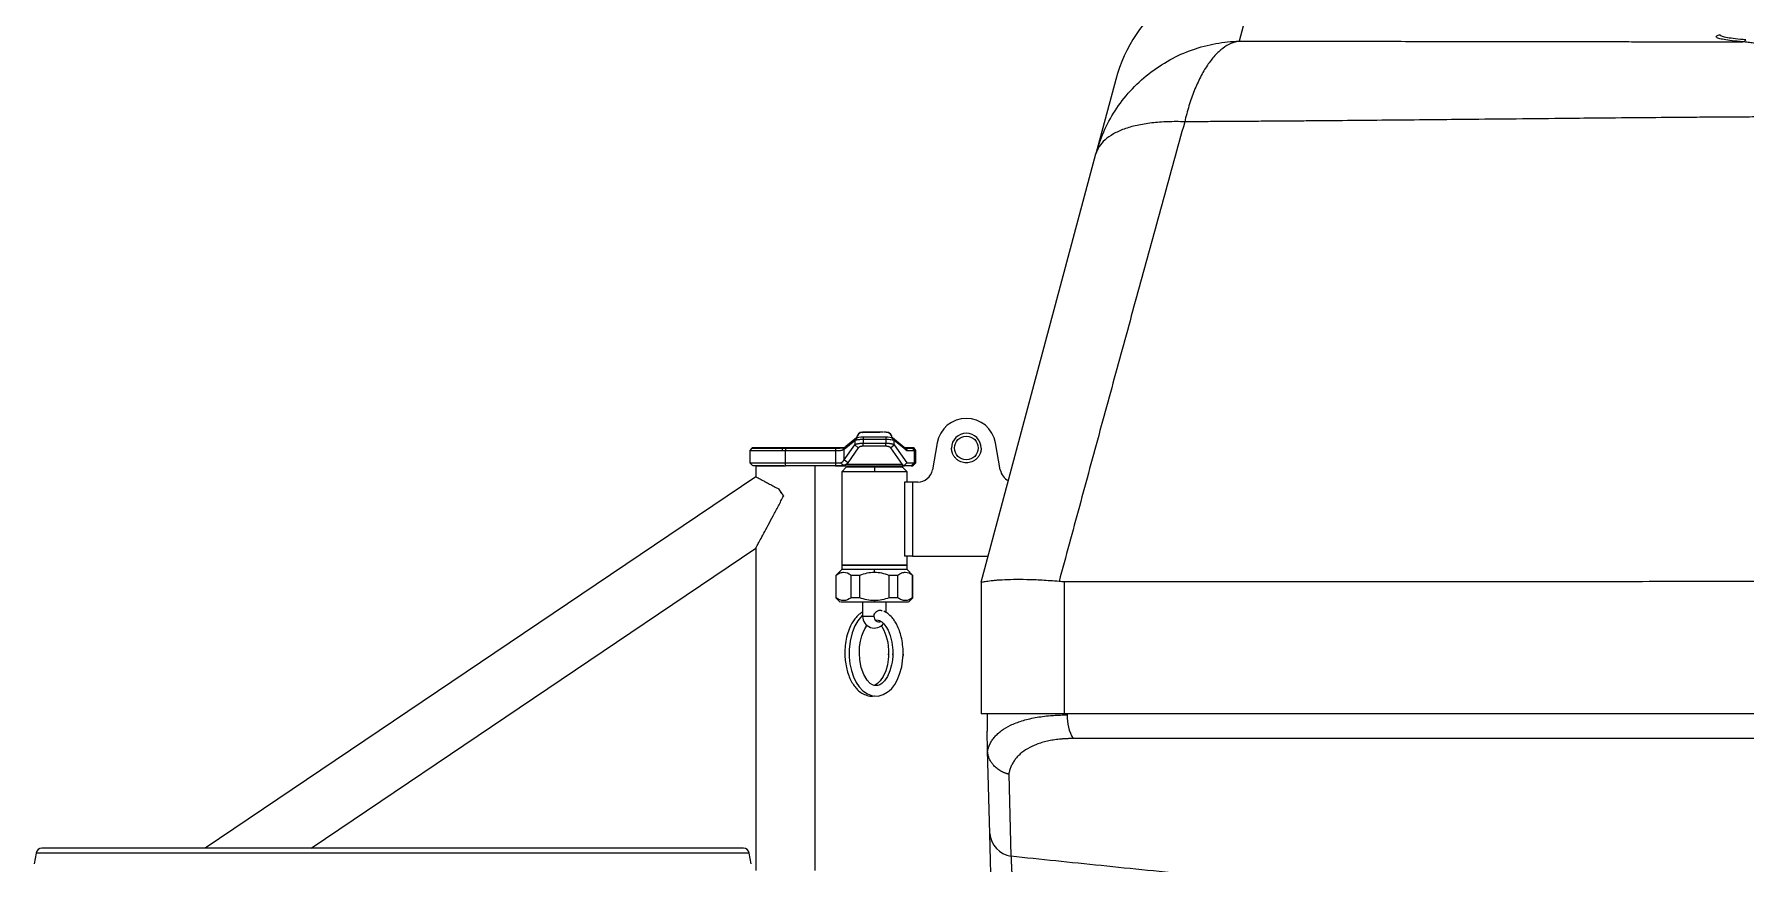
# Model space of a CAD drawing. Header units: millimetres. Extents: x 744 to 5705, y 930 to 4879.
# Drawn here: x 4358 to 4936, y 3791 to 4071 of the extents above; entities that cross this region are included whole.
import ezdxf

# ---------------------------------------------------------------- set-up
doc = ezdxf.new("R2010")
doc.units = ezdxf.units.MM
doc.header["$MEASUREMENT"] = 0

msp = doc.modelspace()

# ---------------------------------------------------------------- linework, layer by layer
at = {"color": 7, "linetype": 'Continuous', "lineweight": 15, "true_color": 0xffffff}
for p, q in [((4771.44, 4093.97), (4764.67, 4068.83)), ((4926.87, 4071.11), (4926.91, 4071.12)), ((4723.12, 4055.91), (4716.38, 4030.78)), ((4677.65, 3886.24), (4716.38, 4030.78)), ((4631.42, 3931.17), (4634.99, 3934.07)), ((4631.42, 3927.56), (4634.99, 3932.65)), ((4631.99, 3931.97), (4631.42, 3931.17)), ((4635.56, 3934.94), (4631.99, 3932.01)), ((4631.99, 3931.97), (4635.56, 3934.87)), ((4635.56, 3934.87), (4634.99, 3934.07)), ((4634.99, 3934.07), (4634.99, 3932.65)), ((4636.22, 3931.6), (4634.99, 3932.65)), ((4637.85, 3935.3), (4637.85, 3934.51)), ((4637.85, 3935.3), (4645.46, 3935.3)), ((4637.85, 3934.51), (4637.85, 3933.19)), ((4637.85, 3934.51), (4645.46, 3934.51)), ((4637.85, 3932.14), (4637.85, 3933.19)), ((4637.85, 3933.19), (4645.46, 3933.19)), ((4645.46, 3932.14), (4637.85, 3932.14)), ((4645.31, 3936.93), (4644.8, 3936.93)), ((4645.65, 3936.93), (4645.31, 3936.93)), ((4645.46, 3935.3), (4645.46, 3934.51)), ((4645.46, 3934.51), (4645.46, 3933.19)), ((4645.46, 3932.14), (4645.46, 3933.19)), ((4647.09, 3931.6), (4648.32, 3932.65)), ((4651.67, 3931.72), (4647.75, 3934.94)), ((4647.75, 3934.87), (4648.32, 3934.07)), ((4647.75, 3934.87), (4651.67, 3931.68)), ((4648.32, 3932.65), (4648.32, 3934.07)), ((4652.23, 3930.89), (4648.32, 3934.07)), ((4648.32, 3932.65), (4652.61, 3926.53)), ((4662.81, 3933.28), (4661.2, 3924.18)), ((4684.11, 3924.18), (4682.5, 3933.28)), ((4600.24, 3931.54), (4599.65, 3930.72)), ((4600.24, 3931.54), (4599.65, 3930.72)), ((4599.65, 3930.72), (4599.65, 3926.54)), ((4599.65, 3926.54), (4600.65, 3925.54)), ((4610.59, 3930.71), (4610.64, 3931.53)), ((4611.65, 3931.53), (4628.56, 3931.53)), ((4611.65, 3931.53), (4611.65, 3930.71)), ((4611.65, 3926.53), (4611.65, 3930.71)), ((4611.65, 3930.71), (4628.56, 3930.71)), ((4611.65, 3926.53), (4628.56, 3926.53)), ((4611.65, 3925.53), (4611.65, 3926.53)), ((4628.56, 3931.53), (4628.56, 3930.71)), ((4628.56, 3930.71), (4628.56, 3926.53)), ((4628.56, 3926.53), (4628.56, 3925.53)), ((4628.92, 3931.56), (4630.28, 3931.56)), ((4630.95, 3930.89), (4631.41, 3931.68)), ((4631.42, 3927.56), (4631.42, 3931.17)), ((4632.65, 3926.51), (4631.42, 3927.56)), ((4636.22, 3931.6), (4632.65, 3926.51)), ((4647.09, 3931.6), (4651.04, 3925.97)), ((4651.66, 3925.59), (4652.61, 3926.53)), ((4652.23, 3930.89), (4651.67, 3931.68)), ((4651.93, 3931.56), (4652.13, 3931.56)), ((4654.44, 3931.55), (4652.13, 3931.56)), ((4652.13, 3931.53), (4654.44, 3931.54)), ((4652.13, 3931.53), (4652.69, 3930.71)), ((4652.61, 3926.53), (4655.01, 3926.54)), ((4652.69, 3930.71), (4655.01, 3930.72)), ((4655.01, 3926.54), (4654.05, 3925.54)), ((4654.44, 3931.54), (4655.01, 3930.72)), ((4654.65, 3925.54), (4655.65, 3926.54)), ((4655.01, 3930.72), (4655.01, 3926.54)), ((4655.65, 3930.72), (4655.06, 3931.54)), ((4655.65, 3930.72), (4655.06, 3931.54)), ((4655.65, 3926.54), (4655.65, 3930.72)), ((4655.65, 3930.72), (4655.65, 3930.72)), ((4601.65, 3921.86), (4415.86, 3796.54)), ((4601.65, 3921.86), (4415.86, 3796.54)), ((4601.65, 3925.54), (4601.65, 3921.86)), ((4628.56, 3925.53), (4611.65, 3925.53)), ((4621.65, 3788.97), (4621.65, 3925.53)), ((4628.56, 3925.53), (4628.83, 3925.53)), ((4628.83, 3925.53), (4651.84, 3925.53)), ((4632.15, 3925.04), (4630.65, 3923.54)), ((4630.65, 3923.54), (4630.65, 3892.04)), ((4641.65, 3923.54), (4630.65, 3923.54)), ((4651.04, 3925.97), (4632.05, 3925.97)), ((4635.65, 3925.53), (4635.65, 3925.04)), ((4641.65, 3925.04), (4641.65, 3923.54)), ((4652.65, 3923.54), (4641.65, 3923.54)), ((4647.65, 3925.04), (4647.65, 3925.53)), ((4652.65, 3923.54), (4651.15, 3925.04)), ((4654.05, 3925.54), (4651.84, 3925.53)), ((4652.65, 3920.04), (4652.65, 3923.54)), ((4651.77, 3920.04), (4651.77, 3895.04)), ((4654.53, 3920.04), (4651.77, 3920.04)), ((4654.53, 3920.04), (4654.53, 3895.04)), ((4656.28, 3920.04), (4654.53, 3920.04)), ((4451.63, 3796.54), (4601.65, 3897.74)), ((4601.65, 3897.74), (4601.65, 3788.97)), ((4630.65, 3892.04), (4630.65, 3890.54)), ((4641.65, 3892.04), (4630.65, 3892.04)), ((4630.65, 3892.04), (4652.65, 3892.04)), ((4652.65, 3892.04), (4641.65, 3892.04)), ((4654.53, 3895.04), (4651.77, 3895.04)), ((4652.65, 3892.04), (4652.65, 3895.04)), ((4652.65, 3890.54), (4652.65, 3892.04)), ((4654.53, 3895.04), (4680.01, 3895.04)), ((4630.65, 3890.54), (4628.65, 3888.54)), ((4628.65, 3888.54), (4628.65, 3881.04)), ((4628.76, 3888.54), (4628.65, 3888.54)), ((4628.76, 3881.04), (4628.76, 3888.54)), ((4641.65, 3890.54), (4630.65, 3890.54)), ((4636.65, 3888.54), (4633.76, 3888.54)), ((4633.76, 3881.04), (4633.76, 3888.54)), ((4636.65, 3888.54), (4636.65, 3881.04)), ((4641.65, 3889.54), (4641.65, 3890.54)), ((4652.65, 3890.54), (4641.65, 3890.54)), ((4649.55, 3888.54), (4646.65, 3888.54)), ((4646.65, 3881.04), (4646.65, 3888.54)), ((4649.55, 3881.04), (4649.55, 3888.54)), ((4654.65, 3888.54), (4652.65, 3890.54)), ((4654.65, 3888.54), (4654.55, 3888.54)), ((4654.55, 3881.04), (4654.55, 3888.54)), ((4654.65, 3881.04), (4654.65, 3888.54)), ((4677.65, 3886.24), (4677.65, 3841.82)), ((4705.79, 3841.82), (4705.79, 3886.41)), ((4628.65, 3881.04), (4630.15, 3879.54)), ((4628.76, 3881.04), (4628.65, 3881.04)), ((4636.65, 3881.04), (4633.76, 3881.04)), ((4641.65, 3880.04), (4641.65, 3879.54)), ((4649.55, 3881.04), (4646.65, 3881.04)), ((4653.15, 3879.54), (4654.65, 3881.04)), ((4654.65, 3881.04), (4654.55, 3881.04)), ((4637.65, 3879.54), (4637.65, 3874.8)), ((4645.65, 3875.97), (4645.65, 3879.54)), ((4705.79, 3841.82), (4677.65, 3841.82)), ((4679.65, 3841.82), (4679.65, 3836.05)), ((4979.15, 3841.82), (4705.79, 3841.82)), ((4679.83, 3829.45), (4679.65, 3836.05)), ((4680.56, 3801.51), (4679.83, 3829.45)), ((4686.98, 3821.5), (4687.71, 3793.78)), ((4681.26, 3774.67), (4680.56, 3801.51)), ((4358.86, 3794.89), (4358.22, 3791.26)), ((4479.15, 3796.54), (4360.83, 3796.54)), ((4597.48, 3796.54), (4479.15, 3796.54)), ((4600.09, 3791.27), (4599.45, 3794.89))]:
    msp.add_line(p, q, dxfattribs=at)
at = {"color": 8, "linetype": 'Continuous', "lineweight": 15, "true_color": 0x808080}
for p, q in [((4630.28, 3931.56), (4610.64, 3931.56)), ((4610.64, 3931.53), (4610.82, 3931.53)), ((4631.5, 3931.72), (4631.41, 3931.72)), ((4651.67, 3931.72), (4651.63, 3931.72)), ((4652.13, 3931.56), (4651.93, 3931.56)), ((4637.65, 3874.8), (4641.5, 3874.8)), ((4706.7, 3841.82), (4706.7, 3841.49)), ((4479.15, 3794.89), (4358.86, 3794.89)), ((4599.45, 3794.89), (4479.15, 3794.89))]:
    msp.add_line(p, q, dxfattribs=at)
at = {"color": 7, "linetype": 'Continuous', "lineweight": 15, "true_color": 0xffffff}
for points in [[(4599.65, 3930.72), (4599.7, 3930.72), (4600.06, 3930.72), (4600.78, 3930.72), (4601.82, 3930.71), (4603.16, 3930.71), (4604.76, 3930.71), (4606.57, 3930.71), (4608.53, 3930.71), (4610.59, 3930.71)], [(4599.65, 3926.54), (4599.84, 3926.54), (4600.38, 3926.54), (4601.26, 3926.54), (4602.46, 3926.53), (4603.94, 3926.53), (4605.65, 3926.53), (4607.55, 3926.53), (4609.57, 3926.53), (4611.65, 3926.53)], [(4628.56, 3926.53), (4628.78, 3926.53), (4629, 3926.53), (4629.21, 3926.53), (4629.42, 3926.53), (4629.63, 3926.53), (4629.83, 3926.53), (4630.02, 3926.53), (4630.21, 3926.53)], [(4654.44, 3931.54), (4654.71, 3931.54), (4654.91, 3931.54), (4655.03, 3931.54), (4655.06, 3931.54), (4655.03, 3931.55), (4654.91, 3931.55), (4654.71, 3931.55), (4654.44, 3931.55)], [(4611.06, 3925.53), (4610.7, 3925.53), (4608.84, 3925.53), (4607.07, 3925.53), (4605.47, 3925.53), (4604.1, 3925.53), (4602.99, 3925.54), (4602.2, 3925.54), (4601.76, 3925.54), (4601.67, 3925.54), (4601.94, 3925.55), (4602.56, 3925.55), (4603.51, 3925.55), (4604.75, 3925.55), (4606.25, 3925.56), (4607.94, 3925.56), (4609.76, 3925.56), (4611.65, 3925.56)], [(4610.72, 3925.53), (4609.89, 3925.53), (4608.2, 3925.53), (4606.66, 3925.53), (4605.34, 3925.54), (4604.29, 3925.54), (4603.57, 3925.54), (4603.2, 3925.54), (4603.2, 3925.54), (4603.57, 3925.55), (4604.29, 3925.55), (4605.34, 3925.55), (4606.66, 3925.55), (4608.2, 3925.55), (4609.89, 3925.56), (4611.65, 3925.56)], [(4611.01, 3915.32), (4610.81, 3915.62), (4610.6, 3915.93), (4610.39, 3916.23), (4610.19, 3916.54), (4609.98, 3916.84), (4609.78, 3917.14), (4609.58, 3917.44), (4609.38, 3917.74)], [(4637.65, 3875.13), (4636.91, 3874.41), (4636.03, 3873.28), (4635.04, 3871.57), (4634.09, 3869.15), (4633.42, 3866.32), (4633.13, 3863.56), (4633.14, 3861), (4633.4, 3858.67), (4633.89, 3856.43), (4634.61, 3854.3), (4635.52, 3852.44), (4636.54, 3850.93), (4637.74, 3849.66), (4639.27, 3848.6), (4641.04, 3847.96), (4642.87, 3847.87), (4644.64, 3848.34), (4646, 3849.11), (4646.67, 3849.64), (4647.48, 3850.43), (4648.5, 3851.78), (4649.35, 3853.26), (4650.16, 3855.23), (4650.84, 3857.74), (4651.26, 3860.76)], [(4641.9, 3873.56), (4642.14, 3873.6), (4642.88, 3873.51), (4643.41, 3873.32), (4644.11, 3872.89), (4644.82, 3872.24), (4645.54, 3871.34), (4646.27, 3870.07), (4646.98, 3868.32), (4647.55, 3866.05), (4647.85, 3863.34), (4647.87, 3862.02), (4647.87, 3861.8), (4647.86, 3861.74), (4647.86, 3861.73), (4647.86, 3861.73), (4647.86, 3861.73), (4647.86, 3861.73), (4647.86, 3861.73), (4647.86, 3861.73), (4647.86, 3861.73), (4647.86, 3861.73), (4647.86, 3861.73), (4647.86, 3861.73), (4647.86, 3861.73), (4647.86, 3861.73), (4647.86, 3861.76), (4647.87, 3861.97), (4647.87, 3862.08), (4647.87, 3862.09), (4647.87, 3862.09), (4647.87, 3862.09), (4647.87, 3862.09), (4647.87, 3862.09), (4647.87, 3862.09), (4647.87, 3862.09), (4647.87, 3862.09), (4647.87, 3862.09), (4647.87, 3862.09), (4647.87, 3862.09), (4647.87, 3862.09), (4647.87, 3862.07), (4647.87, 3862.05), (4647.83, 3861.19), (4647.75, 3860.19), (4647.62, 3859.25), (4647.46, 3858.36), (4646.9, 3856.33), (4646.07, 3854.44), (4645.08, 3852.95), (4644.16, 3852.05), (4643.42, 3851.59), (4642.77, 3851.36), (4641.61, 3851.38), (4640.97, 3851.61), (4640.19, 3852.12), (4639.17, 3853.18), (4638.05, 3855.07), (4637.18, 3857.53), (4636.71, 3860.02), (4636.57, 3862.32), (4636.66, 3864.41), (4636.94, 3866.34), (4637.14, 3867.22), (4637.42, 3868.2), (4637.83, 3869.34), (4638.41, 3870.57), (4639.15, 3871.73)], [(4643.84, 3871.66), (4644.1, 3871.34), (4644.84, 3870.07), (4645.55, 3868.32), (4646.12, 3866.05), (4646.42, 3863.34), (4646.43, 3862.02), (4646.43, 3861.8), (4646.43, 3861.74), (4646.43, 3861.73), (4646.43, 3861.73), (4646.43, 3861.73), (4646.43, 3861.73), (4646.43, 3861.73), (4646.43, 3861.73), (4646.43, 3861.73), (4646.43, 3861.73), (4646.43, 3861.73), (4646.43, 3861.73), (4646.43, 3861.73), (4646.43, 3861.73), (4646.43, 3861.76), (4646.43, 3861.97), (4646.44, 3862.08), (4646.44, 3862.09), (4646.44, 3862.09), (4646.44, 3862.09), (4646.44, 3862.09), (4646.44, 3862.09), (4646.44, 3862.09), (4646.44, 3862.09), (4646.44, 3862.09), (4646.44, 3862.09), (4646.44, 3862.09), (4646.44, 3862.09), (4646.44, 3862.09), (4646.44, 3862.07), (4646.44, 3862.05), (4646.4, 3861.19), (4646.31, 3860.19), (4646.18, 3859.25), (4646.02, 3858.36), (4645.46, 3856.33), (4644.64, 3854.44), (4643.64, 3852.95), (4642.73, 3852.05), (4641.98, 3851.59), (4641.49, 3851.42)]]:
    msp.add_lwpolyline(points, dxfattribs=at)
msp.add_circle((4672.65, 3931.54), 4, dxfattribs=at)
for centre, radius, start, end in [((4772.76, 4042.58), 51.41, 91.47792, 164.9661), ((4934.49, 4069.85), 1.25, 274.85695, 330.79815), ((4672.65, 3931.54), 10, 10, 170), ((4637.65, 3934.93), 2, 90, 180), ((4637.65, 3934.8), 2, 90, 180), ((4645.65, 3934.93), 2, 0, 90), ((4645.65, 3934.8), 2, 0, 90), ((4672.65, 3931.54), 5, 0, 180), ((4655.08, 3958.65), 27.93, 269.8531, 271.18526), ((4655.08, 3954.47), 27.93, 269.8531, 271.18526), ((4654.12, 3951.82), 26.28, 269.8594, 271.17416), ((4656.28, 3925.04), 5, 270, 350), ((4689.03, 3925.04), 5, 190, 243.92517), ((4641.65, 3874.8), 4, 180, 321.2031), ((4643.28, 3874.62), 1.79, 174.18823, 292.75181), ((4721.31, 3840.87), 14.63, 177.57927, 210.21161), ((4689.04, 3802.18), 8.5, 184.54396, 261.05975), ((4360.83, 3794.54), 2, 90, 170), ((4597.48, 3794.54), 2, 10, 90)]:
    msp.add_arc(centre, radius, start, end, dxfattribs=at)
at = {"color": 8, "linetype": 'Continuous', "lineweight": 15, "true_color": 0x808080}
for points, knots in [([(4934.6, 4068.6), (4933.34, 4068.72), (4930.83, 4068.95), (4928.15, 4069.34), (4926.34, 4069.75), (4925.52, 4070.18), (4925.6, 4070.62), (4926.47, 4070.91), (4926.9, 4071.06)], [0, 0, 0, 0, 0.167174, 0.333656, 0.50138, 0.667743, 0.834995, 1, 1, 1, 1]), ([(4935.58, 4069.24), (4934.36, 4069.35), (4931.9, 4069.58), (4929.28, 4069.97), (4927.55, 4070.38), (4926.73, 4070.77), (4926.9, 4071.01), (4926.97, 4071.12)], [0, 0, 0, 0, 0.21411, 0.42731, 0.642074, 0.855067, 1, 1, 1, 1])]:
    msp.add_open_spline(points, degree=3, knots=knots, dxfattribs=at)
at = {"color": 7, "linetype": 'Continuous', "lineweight": 15, "true_color": 0xffffff}
for points, knots in [([(4716.38, 4030.78), (4717.05, 4033.25), (4717.91, 4035.73), (4720.07, 4040.63), (4721.36, 4043.04), (4724.37, 4047.69), (4726.08, 4049.92), (4729.88, 4054.1), (4731.96, 4056.04), (4736.43, 4059.56), (4738.81, 4061.14), (4743.76, 4063.86), (4746.33, 4065), (4751.56, 4066.84), (4754.21, 4067.54), (4759.48, 4068.5), (4762.1, 4068.76), (4764.67, 4068.83)], [0, 0, 0, 0, 0.125, 0.125, 0.25, 0.25, 0.375, 0.375, 0.5, 0.5, 0.625, 0.625, 0.75, 0.75, 0.875, 0.875, 1, 1, 1, 1]), ([(4764.67, 4068.83), (4763.76, 4068.69), (4762.84, 4068.42), (4761, 4067.61), (4760.08, 4067.07), (4758.26, 4065.7), (4757.37, 4064.88), (4755.62, 4062.97), (4754.77, 4061.88), (4753.14, 4059.46), (4752.35, 4058.13), (4750.88, 4055.26), (4750.18, 4053.72), (4748.89, 4050.48), (4748.3, 4048.77), (4747.22, 4045.26), (4746.74, 4043.45), (4746.31, 4041.61)], [0, 0, 0, 0, 0.125, 0.125, 0.25, 0.25, 0.375, 0.375, 0.5, 0.5, 0.625, 0.625, 0.75, 0.75, 0.875, 0.875, 1, 1, 1, 1]), ([(4764.67, 4068.83), (4765.82, 4068.83), (4768.25, 4068.83), (4772.07, 4068.82), (4776.24, 4068.82), (4780.76, 4068.81), (4787.37, 4068.81), (4795.96, 4068.79), (4810.55, 4068.77), (4828.05, 4068.75), (4846.01, 4068.72), (4859.93, 4068.7), (4870.89, 4068.68), (4881.3, 4068.67), (4889.34, 4068.66), (4895.17, 4068.65), (4898.95, 4068.64), (4902.69, 4068.64), (4906.4, 4068.63), (4910.06, 4068.63), (4913.68, 4068.62), (4917.27, 4068.62), (4920.81, 4068.62), (4924.31, 4068.61), (4927.78, 4068.61), (4931.2, 4068.61), (4933.47, 4068.6), (4934.6, 4068.6)], [0, 0, 0, 0, 0.021363, 0.04484, 0.070424, 0.098107, 0.127881, 0.191567, 0.255062, 0.393253, 0.506892, 0.57448, 0.638363, 0.698589, 0.755207, 0.777087, 0.798691, 0.820021, 0.841079, 0.861867, 0.882388, 0.902643, 0.922634, 0.942364, 0.961833, 0.981045, 1, 1, 1, 1]), ([(4979.15, 4060.43), (4978.96, 4060.43), (4978.58, 4060.43), (4978.01, 4060.44), (4977.43, 4060.45), (4976.86, 4060.47), (4976.28, 4060.49), (4975.7, 4060.52), (4975.12, 4060.55), (4974.54, 4060.59), (4973.96, 4060.64), (4973.38, 4060.68), (4972.8, 4060.74), (4971.3, 4060.89), (4968.86, 4061.2), (4965.6, 4061.74), (4962.4, 4062.39), (4959.36, 4063.07), (4956.39, 4063.8), (4953.55, 4064.53), (4950.79, 4065.25), (4948.16, 4065.94), (4945.62, 4066.58), (4943.65, 4067.05), (4942.17, 4067.38), (4941.14, 4067.6), (4940.13, 4067.8), (4939.15, 4067.99), (4938.19, 4068.15), (4937.26, 4068.3), (4936.35, 4068.42), (4935.46, 4068.53), (4934.88, 4068.58), (4934.6, 4068.6)], [0, 0, 0, 0, 0.010351, 0.020723, 0.031118, 0.041538, 0.051985, 0.062463, 0.072974, 0.08352, 0.094103, 0.104726, 0.115391, 0.126101, 0.187717, 0.252137, 0.313383, 0.377636, 0.438981, 0.502626, 0.56467, 0.628013, 0.689841, 0.752019, 0.779961, 0.8078, 0.83554, 0.863183, 0.890731, 0.918185, 0.945547, 0.972819, 1, 1, 1, 1]), ([(4746.31, 4041.61), (4745.1, 4037.21), (4742.67, 4028.43), (4739.06, 4015.28), (4735.46, 4002.18), (4731.88, 3989.12), (4728.32, 3976.12), (4724.77, 3963.17), (4721.25, 3950.27), (4717.75, 3937.42), (4714.26, 3924.62), (4710.8, 3911.87), (4707.35, 3899.17), (4705.06, 3890.71), (4703.92, 3886.5)], [0, 0, 0, 0, 0.085217, 0.170085, 0.254608, 0.338785, 0.42262, 0.506114, 0.589268, 0.672084, 0.754564, 0.836709, 0.918521, 1, 1, 1, 1]), ([(4746.31, 4041.61), (4744.38, 4041.68), (4742.47, 4041.68), (4738.75, 4041.55), (4736.94, 4041.42), (4733.46, 4041.01), (4731.8, 4040.74), (4728.67, 4040.04), (4727.21, 4039.63), (4724.54, 4038.66), (4723.32, 4038.11), (4721.17, 4036.89), (4720.23, 4036.22), (4718.64, 4034.8), (4717.99, 4034.04), (4716.97, 4032.45), (4716.61, 4031.63), (4716.38, 4030.78)], [0, 0, 0, 0, 0.125, 0.125, 0.25, 0.25, 0.375, 0.375, 0.5, 0.5, 0.625, 0.625, 0.75, 0.75, 0.875, 0.875, 1, 1, 1, 1]), ([(4979.15, 4043.35), (4978.52, 4043.35), (4977.23, 4043.35), (4975.3, 4043.35), (4973.36, 4043.35), (4971.41, 4043.35), (4969.45, 4043.34), (4967.48, 4043.34), (4965.49, 4043.34), (4963.5, 4043.33), (4961.5, 4043.33), (4959.48, 4043.32), (4957.46, 4043.32), (4955.42, 4043.31), (4953.38, 4043.3), (4951.32, 4043.3), (4949.25, 4043.29), (4945.4, 4043.27), (4939.68, 4043.24), (4932, 4043.2), (4924.07, 4043.15), (4913.92, 4043.07), (4901.03, 4042.97), (4886.82, 4042.84), (4871.57, 4042.69), (4856.11, 4042.53), (4840.79, 4042.38), (4826.41, 4042.24), (4813.18, 4042.11), (4801.61, 4042), (4792.56, 4041.93), (4785.63, 4041.87), (4778.81, 4041.82), (4772.1, 4041.77), (4765.5, 4041.72), (4759, 4041.68), (4752.62, 4041.64), (4748.4, 4041.62), (4746.31, 4041.61)], [0, 0, 0, 0, 0.007869, 0.015782, 0.02374, 0.031742, 0.039789, 0.047881, 0.056018, 0.0642, 0.072427, 0.080701, 0.08902, 0.097385, 0.105796, 0.114254, 0.122758, 0.131309, 0.161838, 0.193518, 0.226357, 0.260369, 0.320008, 0.387771, 0.439657, 0.513952, 0.586013, 0.638156, 0.701786, 0.760338, 0.791674, 0.822625, 0.853188, 0.883356, 0.913126, 0.942493, 0.971453, 1, 1, 1, 1]), ([(4634.99, 3934.07), (4635.09, 3934.14), (4635.23, 3934.2), (4635.59, 3934.3), (4635.82, 3934.34), (4636.2, 3934.4), (4636.33, 3934.42), (4636.61, 3934.45), (4636.76, 3934.46), (4637.06, 3934.49), (4637.22, 3934.5), (4637.53, 3934.51), (4637.69, 3934.51), (4637.85, 3934.51)], [0, 0, 0, 0, 0.25, 0.25, 0.5, 0.5, 0.625, 0.625, 0.75, 0.75, 0.875, 0.875, 1, 1, 1, 1]), ([(4634.99, 3932.65), (4635.01, 3932.66), (4635.05, 3932.69), (4635.11, 3932.73), (4635.19, 3932.77), (4635.26, 3932.8), (4635.35, 3932.84), (4635.43, 3932.87), (4635.52, 3932.9), (4635.61, 3932.93), (4635.71, 3932.95), (4635.8, 3932.98), (4635.89, 3933), (4635.99, 3933.02), (4636.14, 3933.05), (4636.35, 3933.08), (4636.64, 3933.12), (4636.94, 3933.15), (4637.24, 3933.17), (4637.55, 3933.18), (4637.75, 3933.19), (4637.85, 3933.19)], [0, 0, 0, 0, 0.047019, 0.092665, 0.136937, 0.179836, 0.221365, 0.261523, 0.300313, 0.337735, 0.373792, 0.408485, 0.441816, 0.473788, 0.504404, 0.590151, 0.674575, 0.757723, 0.839643, 0.920384, 1, 1, 1, 1]), ([(4637.85, 3932.14), (4637.81, 3932.14), (4637.73, 3932.14), (4637.61, 3932.13), (4637.5, 3932.13), (4637.38, 3932.11), (4637.27, 3932.1), (4637.16, 3932.08), (4637.05, 3932.05), (4636.94, 3932.02), (4636.8, 3931.98), (4636.63, 3931.91), (4636.45, 3931.82), (4636.31, 3931.72), (4636.25, 3931.64), (4636.22, 3931.6)], [0, 0, 0, 0, 0.053574, 0.106513, 0.159159, 0.211859, 0.264959, 0.3188, 0.373707, 0.429985, 0.487921, 0.615008, 0.740271, 0.868976, 1, 1, 1, 1]), ([(4644.62, 3936.93), (4644.23, 3936.93), (4643.43, 3936.93), (4641.85, 3936.93), (4640.28, 3936.93), (4638.89, 3936.93), (4637.98, 3936.93), (4637.58, 3936.93), (4637.68, 3936.93), (4637.69, 3936.93)], [0, 0, 0, 0, 0.16322, 0.326432, 0.489645, 0.652865, 0.816098, 0.97934, 1, 1, 1, 1]), ([(4643.52, 3936.8), (4643.03, 3936.8), (4642.04, 3936.8), (4640.44, 3936.8), (4639.02, 3936.8), (4638.05, 3936.8), (4637.6, 3936.8), (4637.69, 3936.8), (4637.71, 3936.8)], [0, 0, 0, 0, 0.191134, 0.382259, 0.573384, 0.764519, 0.955669, 1, 1, 1, 1]), ([(4645.46, 3934.51), (4645.78, 3934.51), (4646.09, 3934.5), (4646.7, 3934.45), (4646.98, 3934.42), (4647.49, 3934.34), (4647.71, 3934.3), (4648.08, 3934.2), (4648.22, 3934.14), (4648.32, 3934.07)], [0, 0, 0, 0, 0.25, 0.25, 0.5, 0.5, 0.75, 0.75, 1, 1, 1, 1]), ([(4645.46, 3933.19), (4645.51, 3933.19), (4645.62, 3933.19), (4645.79, 3933.18), (4645.96, 3933.18), (4646.13, 3933.17), (4646.29, 3933.16), (4646.46, 3933.14), (4646.62, 3933.13), (4646.78, 3933.11), (4646.93, 3933.09), (4647.08, 3933.06), (4647.25, 3933.03), (4647.44, 3932.99), (4647.65, 3932.94), (4647.84, 3932.88), (4648.03, 3932.81), (4648.19, 3932.74), (4648.28, 3932.68), (4648.32, 3932.65)], [0, 0, 0, 0, 0.043674, 0.087602, 0.131793, 0.176255, 0.220997, 0.266027, 0.311353, 0.356984, 0.402927, 0.44919, 0.495779, 0.564626, 0.639526, 0.720499, 0.807561, 0.900725, 1, 1, 1, 1]), ([(4647.09, 3931.6), (4647.08, 3931.62), (4647.05, 3931.66), (4646.99, 3931.71), (4646.93, 3931.77), (4646.86, 3931.82), (4646.78, 3931.86), (4646.68, 3931.91), (4646.58, 3931.95), (4646.45, 3932), (4646.29, 3932.05), (4646.09, 3932.09), (4645.88, 3932.12), (4645.67, 3932.14), (4645.53, 3932.14), (4645.46, 3932.14)], [0, 0, 0, 0, 0.065447, 0.129698, 0.193142, 0.256179, 0.319222, 0.38268, 0.446956, 0.512438, 0.615339, 0.71366, 0.809218, 0.90399, 1, 1, 1, 1]), ([(4610.64, 3931.56), (4609.99, 3931.56), (4609.33, 3931.56), (4607.99, 3931.56), (4607.33, 3931.56), (4606.03, 3931.56), (4605.41, 3931.56), (4604.23, 3931.56), (4603.68, 3931.56), (4602.69, 3931.55), (4602.25, 3931.55), (4601.5, 3931.55), (4601.19, 3931.55), (4600.7, 3931.55), (4600.53, 3931.55), (4600.3, 3931.55), (4600.24, 3931.54), (4600.24, 3931.54), (4600.3, 3931.54), (4600.53, 3931.54), (4600.7, 3931.54), (4601.19, 3931.54), (4601.5, 3931.54), (4602.25, 3931.53), (4602.69, 3931.53), (4603.68, 3931.53), (4604.23, 3931.53), (4605.41, 3931.53), (4606.03, 3931.53), (4607.33, 3931.53), (4607.99, 3931.53), (4609.33, 3931.53), (4609.99, 3931.53), (4610.64, 3931.53)], [0, 0, 0, 0, 0.0625, 0.0625, 0.125, 0.125, 0.1875, 0.1875, 0.25, 0.25, 0.3125, 0.3125, 0.375, 0.375, 0.4375, 0.4375, 0.5, 0.5, 0.5625, 0.5625, 0.625, 0.625, 0.6875, 0.6875, 0.75, 0.75, 0.8125, 0.8125, 0.875, 0.875, 0.9375, 0.9375, 1, 1, 1, 1]), ([(4610.64, 3931.53), (4610.73, 3931.53), (4610.81, 3931.53), (4610.9, 3931.53), (4610.98, 3931.53), (4611.06, 3931.53), (4611.15, 3931.53), (4611.32, 3931.53), (4611.49, 3931.53), (4611.65, 3931.53)], [0, 0, 0, 0, 0.000253671, 0.000253671, 0.000253671, 0.000507341, 0.000507341, 0.000507341, 0.001013608, 0.001013608, 0.001013608, 0.001013608]), ([(4631.41, 3931.72), (4631.24, 3931.67), (4631.04, 3931.64), (4630.6, 3931.59), (4630.37, 3931.58), (4629.88, 3931.56), (4629.62, 3931.56), (4629.1, 3931.56), (4628.83, 3931.56), (4628.56, 3931.56)], [0, 0, 0, 0, 0.25, 0.25, 0.5, 0.5, 0.75, 0.75, 1, 1, 1, 1]), ([(4628.56, 3931.53), (4628.83, 3931.53), (4629.1, 3931.53), (4629.62, 3931.53), (4629.88, 3931.53), (4630.37, 3931.55), (4630.6, 3931.56), (4631.04, 3931.6), (4631.24, 3931.63), (4631.41, 3931.68)], [0, 0, 0, 0, 0.25, 0.25, 0.5, 0.5, 0.75, 0.75, 1, 1, 1, 1]), ([(4628.56, 3930.71), (4628.8, 3930.71), (4629.02, 3930.71), (4629.47, 3930.71), (4629.69, 3930.71), (4630.1, 3930.73), (4630.3, 3930.74), (4630.65, 3930.8), (4630.81, 3930.83), (4630.95, 3930.89)], [0, 0, 0, 0, 0.25, 0.25, 0.5, 0.5, 0.75, 0.75, 1, 1, 1, 1]), ([(4630.21, 3926.53), (4630.52, 3926.65), (4630.77, 3926.81), (4631.17, 3927.17), (4631.32, 3927.36), (4631.42, 3927.56)], [0, 0, 0, 0, 0.5, 0.5, 1, 1, 1, 1]), ([(4630.21, 3926.53), (4630.28, 3926.47), (4630.43, 3926.35), (4630.66, 3926.15), (4630.92, 3925.93), (4631.09, 3925.77), (4631.18, 3925.69)], [0, 0, 0, 0, 0.21738, 0.456392, 0.717235, 1, 1, 1, 1]), ([(4632.65, 3926.51), (4632.63, 3926.48), (4632.59, 3926.43), (4632.52, 3926.34), (4632.45, 3926.27), (4632.36, 3926.19), (4632.27, 3926.11), (4632.16, 3926.04), (4632.09, 3925.99), (4632.05, 3925.97)], [0, 0, 0, 0, 0.146583, 0.29144, 0.434853, 0.577114, 0.718522, 0.859381, 1, 1, 1, 1]), ([(4677.65, 3931.54), (4677.65, 3931.46), (4677.65, 3931.31), (4677.63, 3931.07), (4677.61, 3930.84), (4677.57, 3930.61), (4677.52, 3930.38), (4677.46, 3930.15), (4677.39, 3929.93), (4677.27, 3929.62), (4677.1, 3929.24), (4676.85, 3928.8), (4676.54, 3928.39), (4676.08, 3927.87), (4675.42, 3927.33), (4674.53, 3926.87), (4673.6, 3926.6), (4672.65, 3926.51), (4671.71, 3926.6), (4670.78, 3926.87), (4669.89, 3927.33), (4669.23, 3927.87), (4668.77, 3928.39), (4668.46, 3928.8), (4668.21, 3929.24), (4668.02, 3929.66), (4667.88, 3930.06), (4667.78, 3930.42), (4667.71, 3930.79), (4667.66, 3931.17), (4667.66, 3931.42), (4667.65, 3931.54)], [0, 0, 0, 0, 0.015134, 0.030166, 0.045129, 0.060058, 0.074985, 0.089946, 0.104972, 0.120098, 0.152258, 0.184451, 0.217294, 0.250172, 0.315806, 0.380076, 0.440025, 0.500008, 0.559957, 0.61994, 0.68421, 0.749844, 0.782688, 0.815566, 0.847725, 0.879918, 0.904057, 0.927996, 0.951874, 0.975829, 1, 1, 1, 1]), ([(4610.36, 3925.53), (4609.15, 3925.53), (4606.72, 3925.53), (4603.66, 3925.53), (4601.57, 3925.54), (4600.59, 3925.54), (4600.75, 3925.54), (4600.79, 3925.54)], [0, 0, 0, 0, 0.232518, 0.465037, 0.697555, 0.930073, 1, 1, 1, 1]), ([(4601.65, 3925.54), (4601.19, 3925.54), (4600.58, 3925.54), (4600.75, 3925.54), (4600.79, 3925.54)], [0, 0, 0, 0, 0.757015, 1, 1, 1, 1]), ([(4631.18, 3925.69), (4631.04, 3925.64), (4630.87, 3925.61), (4630.47, 3925.56), (4630.25, 3925.55), (4629.79, 3925.53), (4629.55, 3925.53), (4629.06, 3925.53), (4628.81, 3925.53), (4628.56, 3925.53)], [0, 0, 0, 0, 0.25, 0.25, 0.5, 0.5, 0.75, 0.75, 1, 1, 1, 1]), ([(4632.05, 3925.97), (4632.03, 3925.95), (4631.97, 3925.92), (4631.88, 3925.88), (4631.78, 3925.84), (4631.67, 3925.8), (4631.56, 3925.77), (4631.44, 3925.74), (4631.31, 3925.71), (4631.22, 3925.7), (4631.18, 3925.69)], [0, 0, 0, 0, 0.119245, 0.239448, 0.360967, 0.484152, 0.609337, 0.736842, 0.866968, 1, 1, 1, 1]), ([(4641.65, 3925.04), (4640.59, 3925.04), (4638.45, 3925.04), (4635.6, 3925.04), (4633.47, 3925.04), (4632.27, 3925.04), (4632.27, 3925.04), (4632.28, 3925.04)], [0, 0, 0, 0, 0.214727, 0.429454, 0.644181, 0.858908, 1, 1, 1, 1]), ([(4651.03, 3925.04), (4651.07, 3925.04), (4651.2, 3925.04), (4650.31, 3925.04), (4648.48, 3925.04), (4645.8, 3925.04), (4643.38, 3925.04), (4641.99, 3925.04), (4641.65, 3925.04)], [0, 0, 0, 0, 0.073647, 0.28841, 0.503173, 0.717936, 0.932699, 1, 1, 1, 1]), ([(4633.76, 3888.54), (4632.96, 3889.16), (4632.13, 3889.54), (4631.05, 3889.54), (4630.83, 3889.52), (4630.41, 3889.43), (4630.2, 3889.36), (4629.57, 3889.1), (4629.16, 3888.85), (4628.76, 3888.54)], [0, 0, 0, 0, 0.5, 0.5, 0.625, 0.625, 0.75, 0.75, 1, 1, 1, 1]), ([(4641.65, 3889.54), (4640.79, 3889.54), (4639.95, 3889.45), (4638.28, 3889.11), (4637.46, 3888.85), (4636.65, 3888.54)], [0, 0, 0, 0, 0.5, 0.5, 1, 1, 1, 1]), ([(4654.55, 3888.54), (4653.74, 3889.16), (4652.91, 3889.54), (4651.83, 3889.54), (4651.62, 3889.52), (4651.19, 3889.43), (4650.98, 3889.36), (4650.36, 3889.1), (4649.95, 3888.85), (4649.55, 3888.54)], [0, 0, 0, 0, 0.5, 0.5, 0.625, 0.625, 0.75, 0.75, 1, 1, 1, 1]), ([(4703.92, 3886.5), (4701.93, 3886.67), (4700.03, 3886.81), (4697.31, 3886.96), (4696.42, 3887.01), (4695.13, 3887.06), (4694.7, 3887.07), (4693.86, 3887.1), (4693.45, 3887.11), (4691.41, 3887.16), (4689.9, 3887.16), (4687.13, 3887.12), (4685.86, 3887.07), (4684.43, 3886.99), (4684.15, 3886.97), (4683.6, 3886.94), (4683.34, 3886.92), (4682.57, 3886.86), (4682.1, 3886.81), (4680.79, 3886.67), (4680.05, 3886.57), (4679.16, 3886.43), (4678.9, 3886.39), (4678.45, 3886.31), (4678.26, 3886.28), (4677.81, 3886.2), (4677.65, 3886.17), (4677.65, 3886.24)], [0, 0, 0, 0, 0.125, 0.125, 0.1875, 0.1875, 0.21875, 0.21875, 0.25, 0.25, 0.375, 0.375, 0.5, 0.5, 0.53125, 0.53125, 0.5625, 0.5625, 0.625, 0.625, 0.75, 0.75, 0.8125, 0.8125, 0.875, 0.875, 1, 1, 1, 1]), ([(4979.15, 3886.45), (4954.93, 3886.45), (4931.04, 3886.45), (4901.5, 3886.45), (4895.6, 3886.44), (4883.85, 3886.44), (4878.01, 3886.44), (4860.6, 3886.44), (4849.14, 3886.44), (4826.43, 3886.43), (4815.19, 3886.43), (4798.46, 3886.43), (4792.9, 3886.42), (4781.84, 3886.42), (4776.34, 3886.42), (4748.92, 3886.42), (4727.31, 3886.42), (4705.79, 3886.41)], [0, 0, 0, 0, 0.25, 0.25, 0.3125, 0.3125, 0.375, 0.375, 0.5, 0.5, 0.625, 0.625, 0.6875, 0.6875, 0.75, 0.75, 1, 1, 1, 1]), ([(4633.76, 3881.04), (4632.96, 3880.43), (4632.13, 3880.05), (4631.05, 3880.04), (4630.83, 3880.07), (4630.41, 3880.16), (4630.2, 3880.22), (4629.57, 3880.48), (4629.16, 3880.73), (4628.76, 3881.04)], [0, 0, 0, 0, 0.5, 0.5, 0.625, 0.625, 0.75, 0.75, 1, 1, 1, 1]), ([(4641.65, 3880.04), (4640.79, 3880.04), (4639.95, 3880.14), (4638.28, 3880.48), (4637.46, 3880.74), (4636.65, 3881.04)], [0, 0, 0, 0, 0.5, 0.5, 1, 1, 1, 1]), ([(4654.55, 3881.04), (4653.74, 3880.43), (4652.91, 3880.05), (4651.83, 3880.04), (4651.62, 3880.07), (4651.19, 3880.16), (4650.98, 3880.22), (4650.36, 3880.48), (4649.95, 3880.73), (4649.55, 3881.04)], [0, 0, 0, 0, 0.5, 0.5, 0.625, 0.625, 0.75, 0.75, 1, 1, 1, 1]), ([(4641.65, 3879.54), (4640.36, 3879.54), (4637.78, 3879.54), (4634.32, 3879.54), (4631.75, 3879.54), (4630.29, 3879.54), (4630.3, 3879.54), (4630.3, 3879.54)], [0, 0, 0, 0, 0.214737, 0.429474, 0.64421, 0.858947, 1, 1, 1, 1]), ([(4637.65, 3876.17), (4637.27, 3875.94), (4636.49, 3875.48), (4635.47, 3874.45), (4634.49, 3873.19), (4633.5, 3871.48), (4632.58, 3869.15), (4631.94, 3866.42), (4631.64, 3863.65), (4631.66, 3861.06), (4631.93, 3858.65), (4632.42, 3856.39), (4633.13, 3854.28), (4634.03, 3852.44), (4635.08, 3850.89), (4636.32, 3849.56), (4637.84, 3848.48), (4639.6, 3847.9), (4640.9, 3847.72), (4641.57, 3847.91), (4641.64, 3847.93)], [0, 0, 0, 0, 0.0443629, 0.0902757, 0.1337642, 0.1903182, 0.2600829, 0.3336646, 0.4013428, 0.4632702, 0.5206637, 0.5784286, 0.637256, 0.6946284, 0.7479242, 0.801988, 0.8626543, 0.9274974, 0.9925941, 1, 1, 1, 1]), ([(4641.5, 3874.8), (4641.52, 3875.01), (4641.56, 3875.42), (4641.9, 3875.99), (4642.39, 3876.45), (4642.97, 3876.74), (4643.54, 3876.82), (4644, 3876.76), (4644.22, 3876.59), (4644.31, 3876.53)], [0, 0, 0, 0, 0.148389, 0.296283, 0.456402, 0.627123, 0.757844, 0.907555, 1, 1, 1, 1]), ([(4653.01, 3879.54), (4653.05, 3879.54), (4653.2, 3879.54), (4652.14, 3879.54), (4649.91, 3879.54), (4646.67, 3879.54), (4643.75, 3879.54), (4642.06, 3879.54), (4641.65, 3879.54)], [0, 0, 0, 0, 0.073689, 0.288443, 0.503196, 0.717949, 0.932702, 1, 1, 1, 1]), ([(4651.26, 3860.76), (4651.27, 3860.99), (4651.3, 3861.38), (4651.31, 3861.8), (4651.32, 3861.99), (4651.32, 3862.02), (4651.32, 3862.02), (4651.32, 3862.02), (4651.32, 3862.02), (4651.32, 3862.02), (4651.32, 3862.02), (4651.32, 3862.02), (4651.32, 3862.02), (4651.32, 3862.02), (4651.32, 3862.02), (4651.32, 3862.02), (4651.32, 3862.01), (4651.32, 3862), (4651.32, 3861.92), (4651.31, 3861.8), (4651.31, 3861.67), (4651.31, 3861.61), (4651.31, 3861.6), (4651.31, 3861.59), (4651.31, 3861.59), (4651.31, 3861.59), (4651.31, 3861.59), (4651.31, 3861.59), (4651.31, 3861.59), (4651.31, 3861.59), (4651.31, 3861.59), (4651.31, 3861.59), (4651.31, 3861.59), (4651.31, 3861.59), (4651.31, 3861.6), (4651.31, 3861.61), (4651.31, 3861.65), (4651.32, 3861.89), (4651.34, 3863.07), (4651.23, 3865.16), (4650.78, 3867.72), (4650.12, 3869.97), (4649.35, 3871.73), (4648.5, 3873.19), (4647.48, 3874.53), (4646.26, 3875.72), (4645.23, 3876.23), (4644.77, 3876.46)], [0, 0, 0, 0, 0.032336, 0.056021, 0.058891, 0.059477, 0.059595, 0.059609, 0.059619, 0.059622, 0.059625, 0.059627, 0.059629, 0.05964, 0.059657, 0.059707, 0.059862, 0.060332, 0.061705, 0.071202, 0.077663, 0.079353, 0.079761, 0.079915, 0.079925, 0.079931, 0.079933, 0.079935, 0.079936, 0.079938, 0.07994, 0.079942, 0.079946, 0.079957, 0.080051, 0.080414, 0.081648, 0.085507, 0.1149, 0.249041, 0.380944, 0.491199, 0.604577, 0.688965, 0.772074, 0.897777, 1, 1, 1, 1]), ([(4679.83, 3829.28), (4679.85, 3829.38), (4679.89, 3829.57), (4679.96, 3829.86), (4680.04, 3830.15), (4680.13, 3830.43), (4680.22, 3830.71), (4680.32, 3830.98), (4680.43, 3831.25), (4680.55, 3831.52), (4680.83, 3832.11), (4681.34, 3832.98), (4682.22, 3834.12), (4683.27, 3835.19), (4684.93, 3836.54), (4686.96, 3837.76), (4689.37, 3838.8), (4691.36, 3839.5), (4693.52, 3840.09), (4695.87, 3840.6), (4698.36, 3840.99), (4700.47, 3841.22), (4702.11, 3841.34), (4703.23, 3841.41), (4704.37, 3841.45), (4705.52, 3841.48), (4706.31, 3841.48), (4706.7, 3841.49)], [0, 0, 0, 0, 0.014, 0.027895, 0.041687, 0.055374, 0.068957, 0.082436, 0.095812, 0.109084, 0.122252, 0.184855, 0.245639, 0.3082, 0.369225, 0.494349, 0.557477, 0.619559, 0.683299, 0.746261, 0.809748, 0.872781, 0.898268, 0.923729, 0.949168, 0.97459, 1, 1, 1, 1]), ([(4679.83, 3829.45), (4679.83, 3829.42), (4679.83, 3829.36), (4679.83, 3829.31), (4679.83, 3829.28)], [0, 0, 0, 0, 0.502596, 1, 1, 1, 1]), ([(4686.98, 3821.5), (4686.87, 3821.52), (4686.67, 3821.57), (4686.36, 3821.66), (4686.06, 3821.76), (4685.76, 3821.87), (4685.45, 3821.98), (4685.15, 3822.11), (4684.86, 3822.25), (4684.56, 3822.39), (4683.93, 3822.74), (4683, 3823.36), (4682.13, 3824.16), (4681.56, 3824.83), (4681.2, 3825.31), (4680.89, 3825.79), (4680.62, 3826.29), (4680.39, 3826.79), (4680.2, 3827.3), (4680.05, 3827.8), (4679.94, 3828.3), (4679.87, 3828.79), (4679.84, 3829.12), (4679.83, 3829.28)], [0, 0, 0, 0, 0.026, 0.052277, 0.07882, 0.105617, 0.132658, 0.159928, 0.187414, 0.215101, 0.242975, 0.370181, 0.499121, 0.552668, 0.605715, 0.658145, 0.709849, 0.760729, 0.810694, 0.859665, 0.907576, 0.95437, 1, 1, 1, 1]), ([(4708.67, 3833.51), (4708.5, 3833.51), (4708.15, 3833.51), (4707.63, 3833.5), (4707.11, 3833.48), (4706.6, 3833.46), (4706.09, 3833.44), (4705.59, 3833.41), (4705.09, 3833.37), (4704.6, 3833.33), (4703.55, 3833.23), (4701.98, 3833.02), (4699.97, 3832.64), (4698.09, 3832.14), (4695.77, 3831.36), (4693.21, 3830.14), (4691.15, 3828.65), (4689.81, 3827.32), (4688.95, 3826.26), (4688.23, 3825.15), (4687.76, 3824.17), (4687.45, 3823.37), (4687.26, 3822.76), (4687.09, 3822.14), (4687.02, 3821.71), (4686.98, 3821.5)], [0, 0, 0, 0, 0.0139485, 0.0278764, 0.0417877, 0.0556864, 0.0695766, 0.0834622, 0.0973472, 0.1112356, 0.1251313, 0.187399, 0.2497984, 0.3123183, 0.3752141, 0.4997583, 0.6251378, 0.6871446, 0.7498314, 0.8121026, 0.8750699, 0.9060868, 0.9372292, 0.9685245, 1, 1, 1, 1]), ([(4979.15, 3833.59), (4978.57, 3833.59), (4977.39, 3833.59), (4975.63, 3833.59), (4973.86, 3833.59), (4972.09, 3833.59), (4970.32, 3833.59), (4968.55, 3833.59), (4966.77, 3833.59), (4964.99, 3833.59), (4963.2, 3833.59), (4961.42, 3833.59), (4959.63, 3833.59), (4957.83, 3833.59), (4956.04, 3833.59), (4954.24, 3833.59), (4952.44, 3833.59), (4950.63, 3833.59), (4948.82, 3833.59), (4947.01, 3833.59), (4945.2, 3833.59), (4943.38, 3833.59), (4941.56, 3833.59), (4939.74, 3833.59), (4937.91, 3833.58), (4936.08, 3833.58), (4934.25, 3833.58), (4932.42, 3833.58), (4930.58, 3833.58), (4928.74, 3833.58), (4926.9, 3833.58), (4925.05, 3833.58), (4923.2, 3833.58), (4921.35, 3833.58), (4919.49, 3833.58), (4917.63, 3833.58), (4915.77, 3833.58), (4913.91, 3833.58), (4912.04, 3833.58), (4910.17, 3833.58), (4908.3, 3833.58), (4906.42, 3833.57), (4904.54, 3833.57), (4902.66, 3833.57), (4900.78, 3833.57), (4898.89, 3833.57), (4897, 3833.57), (4895.1, 3833.57), (4893.21, 3833.57), (4891.31, 3833.57), (4889.4, 3833.57), (4887.5, 3833.57), (4885.59, 3833.57), (4883.68, 3833.57), (4881.76, 3833.56), (4879.84, 3833.56), (4877.92, 3833.56), (4876, 3833.56), (4874.07, 3833.56), (4872.14, 3833.56), (4870.21, 3833.56), (4868.28, 3833.56), (4866.34, 3833.56), (4864.39, 3833.56), (4862.45, 3833.56), (4860.5, 3833.56), (4858.55, 3833.55), (4856.6, 3833.55), (4854.64, 3833.55), (4852.68, 3833.55), (4850.72, 3833.55), (4848.75, 3833.55), (4846.78, 3833.55), (4844.81, 3833.55), (4842.83, 3833.55), (4840.85, 3833.55), (4835.95, 3833.54), (4828.12, 3833.54), (4817.4, 3833.54), (4806.65, 3833.53), (4795.88, 3833.53), (4785.08, 3833.53), (4774.26, 3833.52), (4763.41, 3833.52), (4752.53, 3833.52), (4741.61, 3833.51), (4730.66, 3833.51), (4719.68, 3833.51), (4712.35, 3833.51), (4708.67, 3833.51)], [0, 0, 0, 0, 0.006149, 0.012308, 0.018478, 0.024659, 0.030852, 0.037055, 0.04327, 0.049497, 0.055735, 0.061986, 0.068248, 0.074523, 0.08081, 0.08711, 0.093423, 0.099748, 0.106087, 0.112439, 0.118804, 0.125183, 0.131576, 0.137983, 0.144404, 0.150839, 0.157288, 0.163752, 0.170231, 0.176724, 0.183233, 0.189756, 0.196296, 0.20285, 0.20942, 0.216006, 0.222608, 0.229226, 0.235861, 0.242511, 0.249178, 0.255862, 0.262563, 0.26928, 0.276015, 0.282767, 0.289536, 0.296322, 0.303127, 0.309949, 0.316788, 0.323646, 0.330522, 0.337416, 0.344329, 0.351259, 0.358209, 0.365177, 0.372164, 0.37917, 0.386194, 0.393238, 0.400301, 0.407383, 0.414485, 0.421606, 0.428747, 0.435907, 0.443087, 0.450287, 0.457507, 0.464747, 0.472006, 0.479286, 0.486586, 0.493907, 0.501247, 0.541069, 0.581216, 0.621691, 0.662493, 0.703621, 0.745069, 0.786832, 0.8289, 0.871263, 0.91391, 0.956827, 1, 1, 1, 1]), ([(4979.15, 3773.27), (4964, 3773.27), (4949.26, 3773.52), (4927.79, 3774.16), (4920.74, 3774.42), (4906.85, 3775), (4900, 3775.34), (4879.83, 3776.42), (4866.84, 3777.25), (4841.63, 3779.06), (4829.41, 3780.04), (4805.62, 3782.07), (4794.06, 3783.12), (4771.51, 3785.25), (4760.52, 3786.33), (4739, 3788.49), (4728.47, 3789.57), (4707.81, 3791.7), (4697.68, 3792.75), (4687.71, 3793.78)], [0, 0, 0, 0, 0.125, 0.125, 0.1875, 0.1875, 0.25, 0.25, 0.375, 0.375, 0.5, 0.5, 0.625, 0.625, 0.75, 0.75, 0.875, 0.875, 1, 1, 1, 1]), ([(4687.71, 3793.78), (4687.72, 3793.54), (4687.75, 3793.07), (4687.78, 3792.37), (4687.81, 3791.67), (4687.84, 3790.98), (4687.87, 3790.3), (4687.91, 3789.62), (4687.94, 3788.95), (4687.97, 3788.29), (4688, 3787.63), (4688.03, 3786.98), (4688.07, 3786.34), (4688.1, 3785.71), (4688.13, 3785.08), (4688.16, 3784.46), (4688.19, 3783.85), (4688.23, 3783.24), (4688.26, 3782.65), (4688.29, 3782.06), (4688.36, 3780.82), (4688.46, 3778.99), (4688.6, 3776.69), (4688.74, 3774.56), (4688.87, 3772.66), (4689, 3770.99), (4689.13, 3769.55), (4689.25, 3768.29), (4689.35, 3767.47), (4689.42, 3766.96), (4689.46, 3766.67), (4689.5, 3766.4), (4689.55, 3766.17), (4689.59, 3765.96), (4689.63, 3765.79), (4689.67, 3765.65), (4689.72, 3765.55), (4689.76, 3765.48), (4689.79, 3765.47), (4689.8, 3765.47)], [0, 0, 0, 0, 0.012764, 0.025573, 0.038426, 0.051324, 0.064266, 0.077252, 0.090282, 0.103356, 0.116473, 0.129633, 0.142836, 0.156082, 0.169371, 0.182703, 0.196076, 0.209491, 0.222948, 0.236447, 0.249986, 0.309915, 0.37135, 0.434269, 0.498645, 0.558847, 0.620723, 0.684242, 0.749367, 0.77264, 0.79632, 0.820402, 0.844884, 0.869764, 0.895037, 0.920701, 0.946752, 0.973187, 1, 1, 1, 1])]:
    msp.add_open_spline(points, degree=3, knots=knots, dxfattribs=at)
for points in [[(4631.99, 3932.01), (4631.86, 3931.9), (4631.67, 3931.81), (4631.41, 3931.72)], [(4631.41, 3931.68), (4631.67, 3931.77), (4631.86, 3931.87), (4631.99, 3931.97)], [(4635.56, 3934.87), (4635.85, 3935.12), (4636.83, 3935.31), (4637.85, 3935.3)], [(4645.46, 3935.3), (4646.48, 3935.31), (4647.46, 3935.12), (4647.75, 3934.87)], [(4610.59, 3930.71), (4610.94, 3930.71), (4611.3, 3930.71), (4611.65, 3930.71)], [(4630.95, 3930.89), (4631.16, 3930.97), (4631.32, 3931.07), (4631.42, 3931.17)], [(4652.13, 3931.56), (4651.97, 3931.56), (4651.82, 3931.61), (4651.67, 3931.72)], [(4651.67, 3931.68), (4651.82, 3931.58), (4651.97, 3931.53), (4652.13, 3931.53)], [(4652.23, 3930.89), (4652.38, 3930.77), (4652.54, 3930.71), (4652.69, 3930.71)], [(4610.36, 3925.53), (4610.79, 3925.53), (4611.22, 3925.53), (4611.65, 3925.53)], [(4646.65, 3888.54), (4645.05, 3889.16), (4643.39, 3889.54), (4641.65, 3889.54)], [(4705.79, 3886.41), (4705.16, 3886.41), (4704.53, 3886.44), (4703.92, 3886.5)], [(4646.65, 3881.04), (4645.05, 3880.42), (4643.39, 3880.04), (4641.65, 3880.04)]]:
    msp.add_open_spline(points, degree=3, dxfattribs=at)
msp.add_rational_spline([(4601.65, 3921.86), (4601.65, 3921.86), (4601.65, 3921.86), (4601.65, 3921.85), (4609.38, 3917.74)], [0.99976038415, 0.999880143027, 1, 0.752620253927, 0.923117978797], degree=2, knots=[6.282543, 6.282543, 6.282543, 6.283185, 6.283185, 7.609891, 7.609891, 7.609891], dxfattribs=at)
for points, weights in [([(4651.04, 3925.97), (4651.23, 3925.69), (4651.66, 3925.59)], [0.998153764934, 0.945844095755, 0.912457624403]), ([(4651.66, 3925.59), (4651.71, 3925.53), (4651.84, 3925.53)], [0.998593706698, 0.967218707441, 0.942630721649]), ([(4601.65, 3897.74), (4601.67, 3897.74), (4611.01, 3915.32)], [0.999760384193, 0.720508130905, 0.974621751893]), ([(4609.38, 3917.74), (4610.18, 3916.54), (4611.01, 3915.32)], [0.923136037585, 0.945507776942, 0.975072325765])]:
    msp.add_rational_spline(points, weights, degree=2, dxfattribs=at)

doc.saveas('drawing.dxf')
